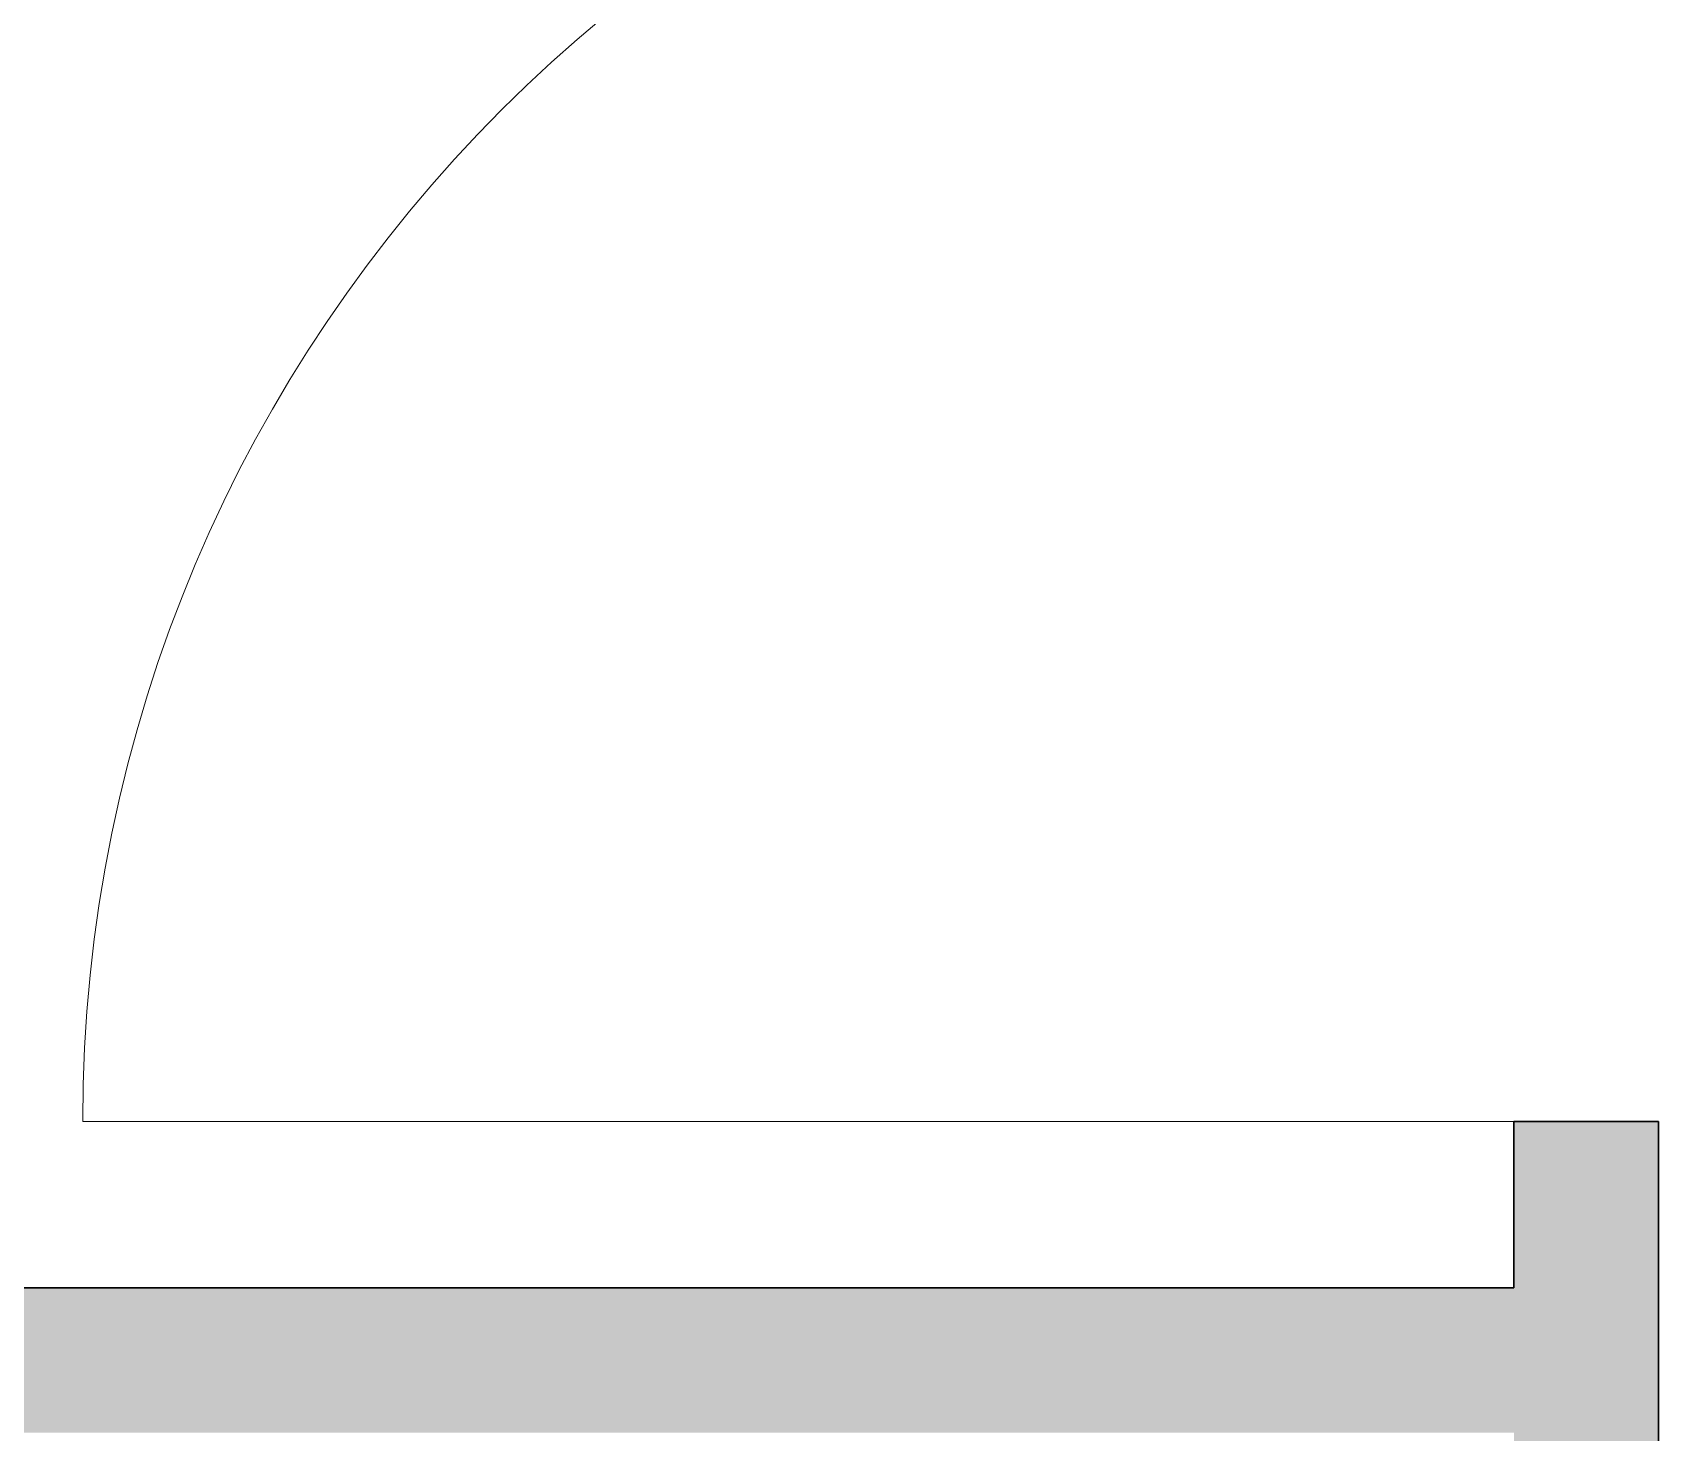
# Model space of a CAD drawing. Header units: millimetres. Extents: x 79795 to 317870, y -36033 to 97293.
# Drawn here: x 160103 to 161251, y 17855 to 18843 of the extents above; entities that cross this region are included whole.
import ezdxf

# ---------------------------------------------------------------- set-up
doc = ezdxf.new("R2010")
doc.units = ezdxf.units.MM
doc.header["$MEASUREMENT"] = 0
for name, color, linetype, lineweight in [('CSM-STL-XX-ZZ-M3-A-XXXX-00001_detached _19_04_21__rvt-1-Level 4$0$A-DOOR', 4, 'CONTINUOUS', 9), ('CSM-STL-XX-ZZ-M3-A-XXXX-00001_detached _19_04_21__rvt-1-Level 4$0$A-WALL-PATT', 7, 'CONTINUOUS', 9), ('CSM-STL-XX-ZZ-M3-A-XXXX-00001_detached _19_04_21__rvt-1-Level 4$0$I-WALL', 7, 'CONTINUOUS', 9)]:
    doc.layers.add(name, color=color, linetype=linetype, lineweight=lineweight)

msp = doc.modelspace()

# ---------------------------------------------------------------- hatches: boundary and pattern name
at = {"layer": 'CSM-STL-XX-ZZ-M3-A-XXXX-00001_detached _19_04_21__rvt-1-Level 4$0$A-WALL-PATT'}
h = msp.add_hatch(color=256, dxfattribs=at)
h.paths.add_polyline_path([(161250.8, 15209.3), (161250.8, 15809.9), (161148.8, 15809.9), (161148.8, 15209.3)], flags=0)
h.paths.add_polyline_path([(161148.8, 16819.9), (161250.8, 16819.9), (161250.8, 18074.8), (161148.8, 18074.8), (161148.8, 17510.8)], flags=0)
h.paths.add_polyline_path([(161148.8, 19084.8), (161250.8, 19084.8), (161250.8, 20774.8), (161148.8, 20774.8), (161148.8, 19246.9)], flags=0)
h.paths.add_polyline_path([(161148.8, 21784.8), (161250.8, 21784.8), (161250.8, 23474.8), (161148.8, 23474.8), (161148.8, 21851.2)], flags=0)
h.paths.add_polyline_path([(161250.8, 24484.8), (161250.8, 26939.8), (161148.8, 26939.8), (161148.8, 24484.8)], flags=0)
msp.add_hatch(color=256, dxfattribs=at).paths.add_polyline_path([(159783.1, 17855.3), (161148.8, 17855.3), (161148.8, 17957.3), (157247.9, 17957.3), (157247.9, 17855.3), (159633.6, 17855.3)], flags=0)

# ---------------------------------------------------------------- linework, layer by layer
at = {"layer": 'CSM-STL-XX-ZZ-M3-A-XXXX-00001_detached _19_04_21__rvt-1-Level 4$0$A-DOOR'}
msp.add_line((161148.8, 18074.8), (160138.8, 18074.8), dxfattribs=at)
msp.add_arc((161148.8, 18074.8), 1010, 90, 180, dxfattribs=at)
at = {"layer": 'CSM-STL-XX-ZZ-M3-A-XXXX-00001_detached _19_04_21__rvt-1-Level 4$0$I-WALL', "lineweight": 30}
for p, q in [((161148.8, 18074.8), (161148.8, 17957.3)), ((161250.8, 18074.8), (161148.8, 18074.8)), ((161250.8, 16819.9), (161250.8, 18074.8)), ((161148.8, 17957.3), (157247.9, 17957.3))]:
    msp.add_line(p, q, dxfattribs=at)

doc.saveas('drawing.dxf')
